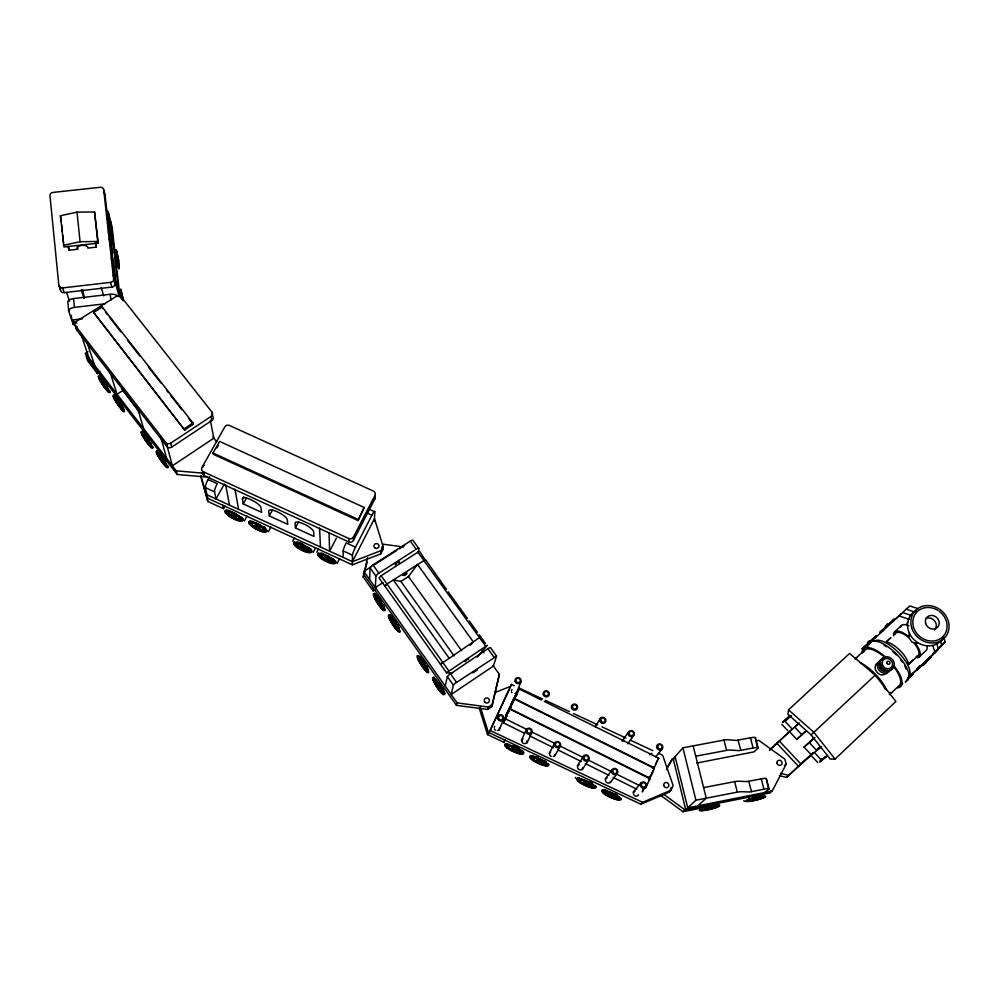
<?xml version="1.0" encoding="UTF-8"?>
<svg xmlns="http://www.w3.org/2000/svg" width="999" height="999" viewBox="0 0 999 999"><rect width="100%" height="100%" fill="white"/><g stroke="black" fill="none" stroke-linecap="round" stroke-linejoin="round"><path stroke-width="1.5" d="M348.751 541.92L348.751 538.473L203.446 471.815A3.546 3.247 -9 0 1 201.96 467.457L224.787 426.923A3.509 3.197 -6.3 0 1 229.495 425.474L373.339 491.033A3.496 3.272 2.4 0 1 374.962 495.404L374.8 499.05L353.446 540.384A3.521 3.309 -0.5 0 1 348.751 541.92L204.283 475.624A3.521 3.234 -9.1 0 1 202.485 472.077M207.005 494.817L352.385 561.663L374.488 518.668L383.092 546.378L382.892 549.637L380.719 553.921L352.347 564.835L352.435 555.194A6.856 0.937 -65.1 0 1 355.482 547.152L371.94 515.209A6.793 0.924 -65.3 0 1 374.8 511.788L369.555 509.39M353.446 540.384L353.484 536.938L374.962 495.404M358.042 520.554L364.21 507.48L219.555 441.408L213.024 453.009L213.287 454.308L358.042 520.554L364.21 507.48M375.724 589.26L373.127 590.933L363.236 576.985L367.595 557.692M575.474 778.196L575.499 777.409M363.798 574.55L363.886 571.416L371.765 566.383M369.593 579.47L370.067 567.844A3.484 0.874 -35.4 0 1 373.002 564.922L410.264 541.108A3.447 0.862 -35.8 0 1 412.987 540.422L418.856 548.551L418.294 553.021M374.388 520.916L374.8 511.788M373.127 590.933L373.264 587.912M370.067 567.844L375.924 576.086L375.324 587.549L382.967 582.629M380.719 553.921L380.906 550.686L383.092 546.378M496.54 656.168L454.707 683.666L453.409 685.127L451.161 694.492L493.406 666.071L496.54 656.168L490.422 647.539L488.598 648.226L448.626 675.099L447.377 676.435L445.204 686.101M788.523 709.864L787.936 714.31L811.088 734.877L830.256 759.128L835.052 759.09L895.903 701.46L875.199 675.162L849.575 653.433L788.523 709.864L813.985 732.429L835.052 759.09M363.324 573.888L456.493 705.356L487.574 709.452L491.77 706.593L499.388 674.375L493.031 665.559M491.77 706.593L499.388 674.375M456.493 705.356L457.13 702.909L363.886 571.416M363.236 576.985L364.011 574.05M364.785 571.116L367.095 562.325M524.288 733.179L503.459 722.801L506.805 715.734M527.285 729.707L505.069 718.643L509.74 709.09L649.962 778.783L645.342 788.461L645.504 787.674M509.79 708.541L514.448 699.013L654.37 768.456L651.773 774.725L649.762 778.096L509.79 708.541L513.036 702.172M654.32 767.045L654.17 767.781L514.485 698.476L519.13 688.973L541.47 700.049M517.332 693.581L515.571 696.865M822.776 758.89L823.426 758.641M487.574 709.452L488.386 707.042L492.607 704.17M505.194 739.56L503.921 742.332L487.512 734.59L488.324 732.317L480.444 707.23M511.476 684.452L489.098 732.692L511.476 684.452L514.298 685.776M909.515 632.916L908.678 637.512A15.822 6.319 45 0 0 894.967 634.615M447.327 676.573L453.409 685.127M499.313 730.044L503.459 719.218M516.745 692.519L520.866 681.98M503.921 742.332L504.82 740.097M645.804 786.862L646.241 785.826M649.525 776.36L648.576 778.583M488.324 732.317L640.871 804.245L669.255 792.145L671.228 787.449M669.255 792.145L671.128 790.184L673.114 785.476L662.674 755.294L658.428 753.308M643.693 788.136L642.27 791.932L644.855 787.399M652.984 768.281L653.496 767.107M651.173 774.312L649.762 778.096M521.416 740.459L526.173 729.907M509.14 710.489L509.74 709.09M517.132 694.055L516.333 695.791M509.178 710.439L505.069 718.643M513.386 701.41L514.448 699.013M655.556 764.048L656.143 762.799M646.765 784.64L647.352 783.378M526.948 743.069L531.868 732.579M506.505 716.82L507.042 715.684M514.385 699.3L514.972 698.089M510.564 708.066L511.163 706.842M653.021 768.106L653.621 766.882M648.651 778.346L649.25 777.11M651.76 773.064L652.359 771.827M510.314 708.079L510.914 706.855M514.61 699.35L515.197 698.139M505.307 719.268L505.906 718.044M504.745 720.404L503.459 722.801M656.743 761.563L657.33 760.426M337.15 563.498L339.598 558.753M336.351 538.249L329.608 551.186L329.033 532.554M660.851 795.491L682.991 811.712L684.939 809.877L769.73 792.981L771.116 790.309M769.73 792.981L772.19 791.046L786.188 764.16L784.827 759.103L758.79 740.359L755.744 740.946M316.758 552.235L318.619 548.676M508.516 712.15L508.903 711.388M313.149 552.447L315.622 547.727M295.442 527.909L295.042 523.314A10.402 2.985 27.6 0 1 304.108 524.125A10.402 2.985 27.6 0 1 313.674 531.88L313.936 536.413L295.442 527.909L298.738 521.703M292.719 541.171L294.605 537.637M268.294 531.805L270.829 527.122M269.305 515.909L268.706 511.226A10.402 2.972 27.9 0 1 277.597 511.95A10.402 2.972 27.9 0 1 287.287 519.755L287.737 524.375L269.305 515.909L272.64 509.727M549.125 753.508L554.645 743.293M244.468 520.841L247.015 516.171M652.946 770.691L653.471 769.73M666.533 769.605L672.389 758.915L675.287 758.353M242.432 499.163A10.415 2.96 28.1 0 1 251.149 499.812A10.415 2.96 28.1 0 1 260.964 507.667L261.626 512.375L243.232 503.933L242.432 499.163L243.793 496.678M243.232 503.933L246.603 497.777M666.882 767.669L672.389 758.915M200.774 476.123L207.817 501.486L223.464 508.691L224.95 505.993M224.325 484.04L216.034 498.976L214.548 491.845A6.806 1.536 -64.8 0 1 217.233 483.691L208.067 479.495L209.59 476.773M554.67 756.118L560.352 745.978M216.908 447.877L218.356 445.304M657.854 759.465L658.766 758.179L544.268 701.423M649.063 780.044L649.962 778.783M595.117 726.847L600.387 718.343M446.416 589.31L425.524 559.602L386.975 584.003L384.927 586.226L386.975 584.003M577.31 765.933L583.616 756.043M582.055 769.879L588.498 760.102M425.437 560.227L423.738 560.327M755.182 738.186L755.556 737.786A6.831 1.111 -13.5 0 0 750.449 737.799L736.3 740.446L728.396 739.772A28.609 4.67 -13.3 0 0 725.249 739.809L682.904 747.839L673.214 758.765L685.764 809.714L695.928 800.199L738.661 791.87A28.909 3.859 -13.2 0 1 741.82 791.72L749.7 791.97L763.96 789.222A6.906 0.912 -13.3 0 1 769.08 789.01L766.345 778.683A6.893 0.949 -13.4 0 0 761.238 778.858L746.99 781.58L739.11 781.243A28.846 4.033 -13.2 0 0 735.951 781.368L703.621 787.599M696.69 763.061L754.033 751.86L758.241 747.951A6.856 1.074 -13.5 0 0 753.121 748.001L738.96 750.661L731.068 750.074A28.671 4.508 -13.3 0 0 727.909 750.137L695.741 756.218M514.485 698.476L519.13 688.973M622.077 741.058L628.796 731.643M627.684 743.805L633.666 735.639M605.169 779.058L612.25 769.517M479.258 634.815L481.081 637.35L479.483 637.624L440.447 664.31L442.607 662.175M609.939 783.016L617.157 773.576M481.081 637.35L479.483 637.624M655.594 756.892L662.187 748.988M470.304 645.242L473.214 641.795L417.482 564.348L408.479 576.535L461.675 650.786M922.889 665.396L925.923 662.612L922.914 665.409M928.433 659.24L931.18 656.668L927.522 659.815M920.653 666.096L919.018 667.856M633.104 792.219L640.971 783.016M477.247 657.23L487.4 645.242L446.466 672.764L452.659 673.026M821.353 759.964L820.179 761.475L827.11 755.544M823.401 758.316L824.225 757.392M640.871 804.245L642.594 802.347L671.128 790.184M907.542 678.708L935.052 652.734L945.116 641.895L943.381 636.226M911.525 675.349L913.348 673.501L912.112 674.45M919.292 667.382L918.331 668.406L919.405 667.557M912.936 673.988L910.339 676.523M929.32 657.404L930.194 656.518M927.859 659.839L929.02 658.716M911.438 674.288L912.337 673.376M910.002 676.698L911.488 675.212L909.739 676.61M911.175 675.574L909.127 677.547M918.268 668.281L917.182 669.555M468.119 659.64C470.804 656.218 461.463 663.249 465.996 661.201M920.241 666.445L916.483 670.104L918.68 668.356M929.919 658.016L925.062 662.612M919.205 666.321L920.054 665.496M875.836 636.176L876.485 635.576L862.474 648.551L866.22 645.079M919.043 667.469L920.916 665.721M908.041 678.583L910.738 676.186M924.749 662.649L925.973 661.425L925.449 661.813M925.936 661.688L927.422 660.327M926.747 661.038L928.645 659.278M939.485 647.215L945.116 641.895M889.497 694.705L899.2 685.551A24.75 9.428 45.4 0 0 893.481 666.345M933.078 653.708L941.82 645.454L940.496 641.171M908.965 676.91L938.461 649.075L936.7 643.319M779.32 775.661L786.55 777.434L799.987 764.797M802.222 762.699L810.464 755.319M786.55 777.434L813.348 752.609M801.223 764.385L779.382 741.108L776.91 743.318L798.613 766.458L813.611 752.734M816.895 749.637L819.23 747.439M816.545 750.386L819.879 747.24M820.129 747.352L816.77 750.511L809.377 742.682L804.058 747.102L811.35 754.857L821.528 746.703M908.953 663.86L912.886 660.164L908.291 663.948M909.252 663.898L917.894 655.769M919.117 657.03L926.011 650.549A17.545 7.093 44.9 0 0 927.122 646.578M804.058 747.102L814.035 737.749M917.294 657.754A17.57 7.018 45 0 0 915.234 643.244L917.569 643.156M809.377 742.682L814.984 737.437M893.63 635.888A17.57 7.018 45 0 1 908.815 636.675L909.09 636.413M875.199 675.162L811.088 734.877M924.212 663.149L926.21 661.475M907.242 679.482L909.102 677.747M799.175 723.051L789.522 731.68L796.777 739.385L805.656 731.093M796.777 739.385L806.493 730.694M885.289 626.286L888.011 623.763L886.75 624.924M783.828 721.378L782.504 722.602L788.848 716.733M788.136 717.382L783.066 722.09M880.981 631.405L879.894 632.429L884.065 628.558M885.151 627.559L885.763 626.997M893.193 620.104L894.367 619.018L888.448 624.5M894.58 631.88L901.485 625.474M769.442 750.162L788.773 732.279M769.617 750.099L793.069 728.383M798.026 723.963L794.667 727.085L802.01 734.877M885.988 642.182L890.921 637.599L886.513 641.57M868.406 641.907C864.36 645.641 872.839 637.799 868.843 641.508M885.564 626.036L886.275 625.362M870.529 641.083L876.023 636.001M785.064 720.217L790.172 715.484M880.419 631.93L893.755 619.592M870.291 642.482L867.369 645.179L909.764 605.906L918.318 608.778M875.049 638.061L875.948 637.225M882.704 630.968L883.915 629.845M896.078 618.581L901.135 613.91M791.408 715.546L785.039 721.44L792.332 729.17M855.057 658.99L864.784 649.974M924.837 662.762L921.365 666.033M923.251 664.323L925.186 662.537M697.851 805.843L706.268 798.151L693.131 745.853M923.65 663.661L922.601 664.61M906.443 681.068C902.284 684.652 910.888 677.047 906.717 680.631M702.497 806.38L700.436 808.228L682.991 811.712M925.436 661.663L926.922 660.302M908.516 677.522L910.226 676.011M919.642 667.569L922.189 665.147M907.666 678.433L909.152 677.072M919.505 666.37L920.454 665.546M917.606 668.194L919.043 666.957M926.572 660.651L930.456 657.13M921.053 666.158L917.157 669.68M909.864 676.36L912.674 673.913M908.79 677.422L910.214 676.148M901.735 684.34L902.784 683.416M900.773 685.264L902.072 684.14M908.678 637.512L912.162 642.307L915.509 642.981M917.132 668.531L918.081 667.744M918.243 667.482L919.03 666.82M918.843 668.094L920.104 666.982M901.535 684.44L902.209 683.878M766.27 778.783L768.293 787.886M899.262 686.575L900.286 685.726M784.502 765.546L786.188 764.16M820.454 760.227L822.277 758.753M824.025 758.079L825.449 756.917M764.722 792.532L768.993 789.11M827.459 755.831L821.678 760.301L814.31 752.484M654.17 767.781L658.766 758.179M878.233 662.237L875.786 664.522L875.049 667.744A7.305 6.494 27.8 0 0 877.384 672.527A7.218 6.543 57.8 0 0 882.117 675.049L886.787 673.538M424.587 559.065L419.717 551.485L418.793 551.623L381.094 575.736L379.008 577.872L446.59 672.864M184.615 430.032L193.257 424.313L192.957 422.964L102.21 307.005L93.594 312.412L184.615 430.032L93.594 312.412M75.325 325.736L165.797 442.482A3.534 3.209 -9.9 0 0 170.704 443.156L211.039 416.446A3.496 3.172 -6.8 0 0 211.875 412L121.229 296.903A3.447 3.022 -7.7 0 0 116.458 296.241L76.286 321.428A3.484 3.059 -9.9 0 0 75.325 325.736L76.861 330.269L166.845 446.441A3.521 3.197 -10 0 0 171.728 447.115L211.813 420.529A3.484 3.159 -6.9 0 0 212.65 416.096L211.875 412M184.303 428.683L192.957 422.964M123.002 390.422L117.045 394.268L110.09 372.152M400.749 581.53L408.603 576.46M375.924 576.086A3.484 0.849 -35.4 0 1 378.858 573.164L416.146 549.263A3.459 0.837 -35.8 0 1 418.856 548.551M207.567 477.11L177.173 474.488L86.401 356.968L87.812 361.139L97.465 373.638L100.025 372.003M374.388 564.71L396.715 550.437M399.338 548.763L404.595 545.404M86.863 357.567L85.427 353.359L88.012 351.71M495.516 692.369L509.765 686.625M352.385 561.663L380.906 550.686M879.27 661.862L879.932 661.638M710.476 808.191C716.982 805.519 700.661 809.889 709.727 808.391M756.518 799.013C763.348 796.49 747.789 800.149 754.994 799.362M60.415 215.734L76.998 212.138L94.543 211.975L98.214 243.119L63.936 246.978L60.415 215.734L61.401 221.878M63.399 245.317L80.095 241.721L97.752 241.458L98.214 243.119M772.19 791.046L687.749 807.854L675.099 756.63M71.304 315.409L71.766 320.042L82.58 318.768M77.048 326.773L73.264 324.413L68.731 311.176L67.857 302.385A6.756 3.097 -3.5 0 1 73.526 298.576L110.227 294.293A6.706 3.097 -4.1 0 1 117.557 296.166M68.731 311.176A6.768 3.072 -3.6 0 1 74.425 307.392L105.07 303.783M58.841 285.327A3.459 3.009 -9.4 0 0 62.575 287.924L110.552 282.367A3.434 2.997 -7.5 0 0 113.636 278.983L103.709 189.81A3.372 2.885 -5.9 0 0 100.037 187.312L53.047 192.407A3.397 2.897 -7.6 0 0 49.962 195.654L58.841 285.327L60.464 290.047A3.447 2.997 -9.5 0 0 64.186 292.645L111.876 287.088A3.409 2.985 -7.6 0 0 114.935 283.728L105.045 194.955L103.709 189.81M67.907 246.266L69.156 250.225L77.672 249.263A5.382 2.622 -3.2 0 1 81.781 245.392A5.382 2.622 -3.2 0 1 87.875 248.102L96.366 247.14L95.879 242.745M85.427 353.359L176.224 470.841L203.721 473.214M457.13 702.909L488.386 707.042M382.53 544.118L403.608 546.965M780.356 773.288L789.085 775.424M906.218 609.19L914.834 612.087M902.621 612.524L911.3 615.434M898.988 615.896L909.177 619.318M366.67 512.799L371.94 515.209M213.024 453.009L358.054 519.368M355.482 547.152L346.178 542.882A6.856 0.974 -65.1 0 0 343.169 550.936L343.219 557.442M208.067 479.495A6.806 1.586 -64.8 0 0 205.407 487.637L214.548 491.845M343.169 550.936L352.435 555.194M200.799 475.512L207.043 498.002L352.347 564.835M518.531 687.762L542.557 699.025M545.379 700.349L569.405 711.6M573.651 713.586L597.664 724.837M601.91 726.822L625.936 738.074M630.169 740.059L652.784 750.661M489.922 730.394L642.594 802.347M531.456 731.78L555.069 743.531M559.228 745.604L582.842 757.354M588.399 760.114L610.614 771.178M616.171 773.938L638.398 785.002M529.832 735.938L553.434 747.689M557.604 749.762L581.193 761.513M585.364 763.586L608.965 775.336M613.124 777.409L636.725 789.16M163.262 461.85L160.202 457.23L163.262 461.85A7.43 0.999 55.3 0 0 164.385 463.174M743.668 800.761L744.73 801.398M71.766 320.042L76.861 323.214M662.674 793.556L684.939 809.877M781.842 724.387L787.799 730.719M811.737 756.131L817.756 762.524M914.322 643.294L914.385 643.356A15.822 6.319 45 0 1 916.245 656.43M120.417 292.545L120.23 293.381M120.317 291.77L120.442 295.804M393.169 623.089L392.295 622.327L394.555 625.861L392.532 621.153L395.716 626.123L393.618 623.826M422.277 664.185C418.431 660.364 425.836 670.441 422.277 664.185A7.617 1.374 56.7 0 1 421.153 662.462M212.912 437.013L216.746 441.895M105.544 312.212L107.442 314.648M109.353 317.083L120.792 331.705M127.472 340.234L139.86 356.081M148.439 367.045L160.839 382.892M166.558 390.197L168.469 392.632M170.367 395.067L181.818 409.69M188.486 418.231L193.257 424.313M139.273 411.388L122.19 389.323L139.66 412.699M118.731 267.819L118.906 265.347M378.871 602.959L379.383 604.42L377.085 600.998L380.532 604.682L377.372 599.725L378.084 601.785M422.764 665.034C427.809 670.816 419.455 657.454 421.928 663.736M146.166 440.097C142.52 435.901 149.088 445.404 146.466 440.534M118.644 404.22C123.701 410.102 114.435 396.591 118.219 403.596M448.239 591.833L467.395 618.381M469.218 620.916L477.435 632.292M481.943 638.548L485.414 643.356M410.264 541.108L416.146 549.263M487.874 648.688L493.981 657.155M417.832 552.147L485.564 646.053M482.142 650.424L483.953 652.946M454.083 655.844L400.911 581.418L393.294 579.932L448.951 657.954M381.094 575.736L448.676 670.704M373.002 564.922L378.858 573.164M450.424 673.738L456.518 682.305M116.496 250.924L116.808 256.331M438.111 686.6L438.836 688.448L436.551 684.864L439.997 688.698L436.788 683.666L437.087 685.002M437.412 685.614L437.812 686.263M62.575 287.924L64.186 292.645M81.194 334.74L88.998 357.967M66.571 292.457L69.518 301.198M86.925 342.145L94.58 365.184M96.104 369.53L97.465 373.638M121.403 293.019L121.091 292.307L121.104 294.355M121.166 290.884L120.617 289.098L120.654 291.246M81.269 289.785L83.928 298.139M118.481 267.008L119.031 268.856L118.232 260.851M82.442 289.56L84.515 298.052M479.22 708.166L487.512 734.59M118.244 264.897L118.556 265.659L118.619 264.735M115.884 251.149L115.397 249.962L115.522 253.434M381.993 546.728L382.892 549.637M932.841 645.491L935.052 652.734M102.21 307.005L102.672 308.554M101.236 287.462L103.684 295.829M137.787 408.778L143.569 428.583M95.23 243.182L96.366 247.14M110.552 282.367L111.876 287.088M113.636 278.983L114.935 283.728M112.55 269.106L118.594 291.159M113.212 274.975L119.231 296.89L110.839 222.04M121.229 296.903L121.866 299.225M160.702 436.638L166.571 458.341M166.671 444.343L172.365 465.834L213.823 438.174L210.377 420.417M107.542 222.49L113.349 244.38M165.797 442.482L166.845 446.441M755.481 737.899L758.166 748.051M755.569 739.635L757.479 746.89M750.449 737.799L753.121 748.001M761.238 778.858L763.96 789.222M106.431 210.489A6.581 3.334 -3.2 0 1 108.304 212.337L109.253 220.754L111.776 230.394M106.518 215.309L112.725 238.773M176.224 470.841L177.173 474.488M108.304 212.337L112.088 226.823L119.818 295.629M738.099 740.197L740.759 750.411M748.8 781.318L751.498 791.695M723.888 739.897L726.548 750.224M734.602 781.48L737.299 791.982M170.704 443.156L171.728 447.115M682.904 747.839L695.928 800.199M121.091 290.185L121.89 295.229M121.641 293.968L120.979 291.508L121.241 295.716M123.039 300.299L122.727 298.626M120.28 290.272L120.629 291.708M118.157 265.672L118.556 267.707M117.208 264.023L117.445 264.985M116.683 251.061L117.745 257.617M117.22 254.832L116.558 252.272L116.683 255.007M118.007 263.936L118.669 266.458L118.544 263.711M205.407 487.637L207.78 498.339M207.043 498.002L207.817 501.486M203.446 471.815L204.283 475.624M121.978 297.128L121.628 295.841L121.99 299.475M222.765 505.232L223.464 508.691M117.757 262.65L118.057 264.51M117.807 263.898L118.207 266.258M117.008 263.998L117.407 266.346M121.428 291.608L122.19 296.004M117.482 256.106L116.196 249.875L116.995 257.867M211.039 416.446L211.813 420.529M225.649 484.915L229.495 505.157M235.002 489.21L238.549 509.328M117.407 254.458L118.706 261.251L118.119 257.305L118.294 259.328M117.495 261.139L117.77 263.062M117.82 264.323L116.92 257.68M121.866 294.805L122.153 296.728M117.757 257.392L117.994 259.228M117.42 262.05L116.396 254.782M116.121 257.779L116.683 261.238M122.215 295.766L122.865 300.499M116.384 259.628L116.621 262.138M122.165 296.491L122.452 298.314M118.144 259.178L118.456 261.426M122.939 300.674L122.552 296.553L123.164 300.212M115.884 257.205L116.234 259.678M121.666 298.926L120.629 292.17M121.478 299.063L120.842 294.218M118.531 261.613L118.819 263.911M115.909 256.044L116.196 257.967M115.597 254.882L115.959 257.392M120.629 297.365L120.18 293.906M120.317 296.666L119.83 292.257M110.227 294.293L110.877 300.137M94.543 211.975L97.752 241.458M76.998 212.138L80.095 241.721M77.373 246.316L77.685 249.325M118.419 262.387L118.669 264.26M68.856 247.277L69.156 250.225M73.526 298.576L74.425 307.392M72.952 321.328L73.264 324.413M61.688 224.825L62.438 232.218M62.737 235.165L63.486 242.557M120.13 294.68L119.843 291.346M115.759 254.545L116.009 256.431M115.397 252.872L115.709 255.269M60.152 286.975L60.464 290.047M120.517 290.559L120.754 292.719M319.58 528.109L320.467 546.99M585.764 783.953A3.047 0.699 24.7 0 1 583.603 781.967A3.047 0.699 24.7 0 1 587.887 783.528A3.047 0.699 24.7 0 1 587.824 784.702M618.418 796.665A7.817 1.773 24.5 0 1 615.884 797.851M614.248 797.389A7.817 1.773 24.5 0 1 612.437 796.727M605.931 793.156A7.817 1.773 24.5 0 1 607.517 791.108M609.615 795.104A3.059 0.699 24.5 0 1 609.365 793.88A3.059 0.699 24.5 0 1 613.498 795.679A3.059 0.699 24.5 0 1 613.011 796.578M611.663 796.141A3.059 0.699 24.5 0 1 610.926 795.828M620.367 798.576A9.578 2.173 24.5 0 1 616.833 798.601M604.632 792.856A9.578 2.173 24.5 0 1 604.907 790.072M615.322 793.855A9.578 2.173 24.5 0 1 617.27 795.017M621.166 798.95A10.465 2.373 24.5 0 1 617.295 798.975M603.995 792.707A10.465 2.373 24.5 0 1 602.971 789.685M604.283 789.66A10.465 2.373 24.5 0 1 606.093 789.972M615.734 794.867A6.943 1.573 24.5 0 1 616.62 797.677M607.717 794.118A6.943 1.573 24.5 0 1 606.58 793.306M605.794 792.569A6.943 1.573 24.5 0 1 606.793 791.295M592.232 783.903A7.792 1.773 24.7 0 1 590.746 785.988M595.928 787.05A10.427 2.373 24.7 0 1 593.955 787.424M578.908 780.868A10.427 2.373 24.7 0 1 577.072 778.82M577.085 778.159A10.427 2.373 24.7 0 1 579.02 777.746M590.297 781.83A10.427 2.373 24.7 0 1 592.444 783.104M595.379 785.464A10.427 2.373 24.7 0 1 595.978 786.388M595.179 786.063A9.553 2.173 24.7 0 1 593.331 787.025M577.859 779.145A9.553 2.173 24.7 0 1 579.645 778.159M591.583 783.753A6.918 1.573 24.7 0 1 591.458 785.801M582.729 779.582A6.918 1.573 24.7 0 1 584.165 779.982M516.583 691.683A2.597 2.51 25.9 0 1 514.947 693.606M511.938 692.632A2.597 2.51 25.9 0 1 511.625 692.045M511.488 690.734A2.597 2.51 25.9 0 1 512.037 689.56M622.852 740.821A2.635 2.522 42.2 0 1 624.088 740.371M649.8 754.844A2.647 2.522 44.6 0 1 651.86 753.396M581.081 769.68A2.647 2.56 44.1 0 1 579.745 769.779M579.083 769.567A2.647 2.56 44.1 0 1 579.183 764.759M582.704 767.707A2.647 2.56 44.1 0 1 581.68 769.367M609.015 782.841A2.66 2.56 46.9 0 1 605.631 781.243A2.66 2.56 46.9 0 1 607.08 777.909M610.451 781.505A2.66 2.56 46.9 0 1 610.102 782.08M554.857 754.582A2.635 2.56 40.3 0 1 553.221 756.555M551.223 756.443A2.635 2.56 40.3 0 1 550.174 755.569M549.85 754.969A2.635 2.56 40.3 0 1 550.749 751.96M638.461 794.692A2.672 2.56 49 0 1 634.19 795.329A2.672 2.56 49 0 1 635.077 791.096M526.535 742.707A2.635 2.56 35.2 0 1 524.787 743.606M524.1 743.568A2.635 2.56 35.2 0 1 522.09 741.882M521.928 741.221A2.635 2.56 35.2 0 1 521.953 740.546M522.14 739.909A2.635 2.56 35.2 0 1 523.001 738.898M527.11 740.833A2.635 2.56 35.2 0 1 526.898 742.145M499.425 727.796A2.622 2.56 28.5 0 1 497.752 730.419M495.754 730.306A2.622 2.56 28.5 0 1 494.393 728.833M494.268 727.509A2.622 2.56 28.5 0 1 494.83 726.31M513.761 749.987A3.022 0.687 25.3 0 1 511.476 747.939A3.022 0.687 25.3 0 1 515.646 749.45A3.022 0.687 25.3 0 1 515.771 750.711M548.776 764.123A10.365 2.373 25.1 0 1 545.242 764.984M543.131 764.397A10.365 2.373 25.1 0 1 540.771 763.548M532.042 758.753A10.365 2.373 25.1 0 1 530.631 755.569M545.966 763.985A7.755 1.773 25.1 0 1 545.067 764.035M542.195 763.386A7.755 1.773 25.1 0 1 540.434 762.749M533.891 759.165A7.755 1.773 25.1 0 1 535.027 756.93M544.967 761.613A7.755 1.773 25.1 0 1 545.916 762.474M538.049 761.413A3.034 0.687 25.1 0 1 536.713 759.727A3.034 0.687 25.1 0 1 540.909 761.4A3.034 0.687 25.1 0 1 540.771 762.499M540.159 762.337A3.034 0.687 25.1 0 1 538.748 761.775M547.989 763.81A9.49 2.173 25.1 0 1 546.328 764.847M532.654 758.89A9.49 2.173 25.1 0 1 531.493 757.854M530.869 756.98A9.49 2.173 25.1 0 1 534.04 756.143M535.976 756.68A9.49 2.173 25.1 0 1 538.161 757.467M544.605 760.751A9.49 2.173 25.1 0 1 546.228 761.9M533.678 758.553A6.881 1.573 25.1 0 1 535.526 757.317M541.745 759.802A6.881 1.573 25.1 0 1 543.169 760.651M544.343 761.475A6.881 1.573 25.1 0 1 545.616 762.861M523.001 751.335A10.34 2.373 25.3 0 1 521.99 753.483M520.304 753.221A10.34 2.373 25.3 0 1 518.219 752.647M513.436 750.736A10.34 2.373 25.3 0 1 511.063 749.537M507.13 747.002A10.34 2.373 25.3 0 1 505.594 743.756M520.954 752.185A7.73 1.773 25.3 0 1 518.818 752.047M507.992 746.54A7.73 1.773 25.3 0 1 508.691 744.917M521.353 753.071A9.466 2.173 25.3 0 1 519.805 752.834M507.742 747.14A9.466 2.173 25.3 0 1 506.555 746.091M505.906 745.204A9.466 2.173 25.3 0 1 508.941 744.305M513.011 745.604A9.466 2.173 25.3 0 1 519.455 748.888M521.103 750.049A9.466 2.173 25.3 0 1 522.427 752.996M520.217 751.785A6.856 1.573 25.3 0 1 519.443 751.835M508.716 746.777A6.856 1.573 25.3 0 1 509.328 745.329M518.056 748.8A6.856 1.573 25.3 0 1 519.243 749.637M396.241 564.735A2.597 0.637 -35.6 0 1 395.654 563.998A2.597 0.637 -35.6 0 1 398.801 561.838A2.597 0.637 -35.6 0 1 398.838 562.949M398.626 627.347A7.555 1.349 57 0 1 397.689 628.92M390.659 617.931A7.555 1.349 57 0 1 390.759 616.82M391.221 616.907A7.555 1.349 57 0 1 391.945 617.419M399.8 630.981A9.253 1.661 57 0 1 399.213 630.856M390.197 618.119A9.253 1.661 57 0 1 389.835 615.396M390.409 615.496A9.253 1.661 57 0 1 392.407 617.232M395.067 620.579A9.253 1.661 57 0 1 396.416 622.589M397.652 624.637A9.253 1.661 57 0 1 398.701 626.585M400.262 631.693A10.102 1.811 57 0 1 398.651 630.856M391.758 621.615A10.102 1.811 57 0 1 390.621 619.505M389.772 617.644A10.102 1.811 57 0 1 389.385 614.672M390.01 614.785A10.102 1.811 57 0 1 390.971 615.471M396.553 627.472A6.706 1.199 57 0 1 395.629 626.373M392.033 620.741A6.706 1.199 57 0 1 391.471 619.505M391.133 618.518A6.706 1.199 57 0 1 391.046 617.857M391.221 617.544A6.706 1.199 57 0 1 393.082 618.881M398.526 627.859A6.706 1.199 57 0 1 398.426 628.821M385.065 610.239A10.065 1.798 57.2 0 1 378.022 602.522M374.15 594.817A10.065 1.798 57.2 0 1 374.837 593.356M379.832 598.801A10.065 1.798 57.2 0 1 381.293 600.986M383.778 606.967A7.517 1.336 57.2 0 1 381.643 606.63M375.936 597.702A7.517 1.336 57.2 0 1 376.049 595.479M382.742 604.432A7.517 1.336 57.2 0 1 383.391 605.844M384.702 608.141A9.216 1.648 57.2 0 1 382.08 607.717M375.1 596.79A9.216 1.648 57.2 0 1 374.613 595.404M374.475 594.455A9.216 1.648 57.2 0 1 376.099 594.667M377.197 595.741A9.216 1.648 57.2 0 1 378.459 597.24M379.82 599.05A9.216 1.648 57.2 0 1 381.156 601.048M383.441 605.044A9.216 1.648 57.2 0 1 384.24 606.768M383.404 607.055A6.668 1.186 57.2 0 1 382.217 606.868M381.418 606.081A6.668 1.186 57.2 0 1 380.507 604.994M375.999 597.152A6.668 1.186 57.2 0 1 376.061 596.141M377.872 597.414A6.668 1.186 57.2 0 1 378.796 598.488M444.393 692.419A9.378 1.686 56.5 0 1 443.469 693.381M434.253 680.356A9.378 1.686 56.5 0 1 434.066 677.846M439.572 683.416A9.378 1.686 56.5 0 1 440.946 685.451M442.195 687.512A9.378 1.686 56.5 0 1 443.968 691.121M444.88 693.044A10.24 1.848 56.5 0 1 442.832 693.281M433.803 679.869A10.24 1.848 56.5 0 1 434.303 677.322M436.588 684.265A7.655 1.374 56.5 0 1 435.139 681.343M436.126 683.041A6.793 1.224 56.5 0 1 435.589 681.83M428.371 672.177A10.19 1.836 56.7 0 1 426.086 670.129M421.054 657.429A10.19 1.836 56.7 0 1 422.502 659.14M424.013 661.176A10.19 1.836 56.7 0 1 425.512 663.386M427.847 669.205A7.617 1.374 56.7 0 1 426.411 669.492M420.317 660.888A7.617 1.374 56.7 0 1 419.33 658.428M421.69 659.04A7.617 1.374 56.7 0 1 422.777 660.327M427.972 671.478A9.328 1.673 56.7 0 1 425.874 669.605M419.193 656.118A9.328 1.673 56.7 0 1 421.266 657.966M422.589 659.54A9.328 1.673 56.7 0 1 425.349 663.423M426.585 665.484A9.328 1.673 56.7 0 1 427.622 667.419M427.372 668.606A6.756 1.211 56.7 0 1 426.086 668.855M424.3 666.882A6.756 1.211 56.7 0 1 423.301 665.534M420.129 660.002A6.756 1.211 56.7 0 1 419.817 659.04M420.404 658.241A6.756 1.211 56.7 0 1 422.864 660.714M827.359 755.531A20.492 0.637 -42.7 0 1 822.876 758.366M889.972 692.307A9.565 3.571 45.3 0 1 889.46 694.355M867.144 646.553A9.466 3.634 45.5 0 1 868.056 646.153M855.481 657.804A9.49 3.559 45.7 0 1 856.767 657.904M925.711 618.568A7.268 6.456 40.1 0 1 934.739 621.003A7.268 6.456 40.1 0 1 934.49 629.882M939.235 611.288A17.932 15.947 40.1 0 1 938.236 639.822A17.932 15.947 40.1 0 1 912.824 622.489A17.932 15.947 40.1 0 1 937.949 610.414M943.356 637.724A19.88 17.695 40.2 0 1 913.61 639.348A19.88 17.695 40.2 0 1 916.483 610.389M890.284 670.167A7.218 6.494 41.7 0 1 878.858 670.042A7.218 6.494 41.7 0 1 882.242 659.615M886.925 670.928A5.407 4.87 41.7 0 1 879.657 663.423M893.069 666.77A7.243 6.518 41.6 0 1 882.254 669.605A7.243 6.518 41.6 0 1 882.691 658.341M884.34 657.779A7.243 6.518 41.6 0 1 886.125 657.692M894.317 666.246A26.523 10.102 45.4 0 1 897.751 687.811M862.162 653.358A26.523 10.102 45.4 0 1 886.7 658.079M887.075 642.145A17.62 6.881 45.2 0 1 900.411 650.849A17.62 6.881 45.2 0 1 908.466 664.135M874.088 641.346A24.7 9.578 45.2 0 1 898.663 652.722A24.7 9.578 45.2 0 1 908.478 676.785M884.152 645.304A24.713 9.54 45.3 0 1 886.575 646.778M892.469 651.273A24.713 9.54 45.3 0 1 896.265 654.869M900.536 659.74A24.713 9.54 45.3 0 1 902.384 662.225M904.694 665.908A24.713 9.54 45.3 0 1 906.405 669.417M869.242 644.667A26.474 10.227 45.3 0 1 894.405 652.06A26.474 10.227 45.3 0 1 907.404 680.244M863.573 652.222A24.75 9.428 45.4 0 1 884.44 657.03M870.254 670.279A24.838 9.216 45.5 0 1 873.151 672.889M877.659 677.659A24.838 9.216 45.5 0 1 879.295 679.645M883.503 685.838A24.838 9.216 45.5 0 1 885.251 689.335M860.102 662.587A26.611 9.865 45.5 0 1 886.5 689.947M900.536 627.122A17.545 7.093 44.9 0 1 908.828 625.774M907.005 623.426A15.772 6.431 44.9 0 1 907.866 621.927M112.462 265.509A10.002 0.662 81.5 0 0 113.649 271.403L115.36 277.622L113.424 260.339L111.713 254.021A10.002 0.662 81.5 0 0 111.413 253.084M111.688 260.352A10.002 0.662 81.5 0 1 111.389 257.929M110.552 245.279A9.978 0.649 81.5 0 0 110.914 246.815L112.625 253.184L110.714 236.089L108.991 229.633A9.978 0.649 81.5 0 0 108.354 228.671M110.14 243.244A9.978 0.649 81.5 0 1 109.303 238.311M108.654 233.329A9.978 0.649 81.5 0 1 108.441 231.268M103.484 192.832A3.347 2.872 -6 0 1 104.158 193.294M104.433 193.569A3.347 2.872 -6 0 1 105.045 194.955M107.38 218.918A6.593 3.309 -3.3 0 1 109.253 220.754M76.861 330.269A3.472 3.047 -10 0 1 76.461 327.597M202.809 467.182A2.535 2.335 -8.9 0 1 204.433 465.359M168.244 466.483A9.94 1.336 55.3 0 1 166.259 465.946M162.075 460.751A9.94 1.336 55.3 0 1 159.278 456.531M156.893 451.785A9.94 1.336 55.3 0 1 156.818 451.073M157.13 450.911A9.94 1.336 55.3 0 1 160.102 453.658M161.538 455.444A9.94 1.336 55.3 0 1 164.535 459.64M166.096 464.935A7.43 0.999 55.3 0 1 165.335 464.223M158.666 454.533A7.43 0.999 55.3 0 1 159.016 453.296M159.778 453.996A7.43 0.999 55.3 0 1 160.727 455.044M162.924 457.904A7.43 0.999 55.3 0 1 164.036 459.503M167.77 465.871A9.103 1.224 55.3 0 1 166.883 466.233M162.113 460.614A9.103 1.224 55.3 0 1 160.777 458.666M157.367 452.397A9.103 1.224 55.3 0 1 157.305 451.748M157.592 451.61A9.103 1.224 55.3 0 1 160.315 454.12M161.626 455.756A9.103 1.224 55.3 0 1 163.012 457.617M164.373 459.59A9.103 1.224 55.3 0 1 165.597 461.526M166.371 464.46A6.593 0.887 55.3 0 1 165.697 464.285M164.186 462.724A6.593 0.887 55.3 0 1 163.237 461.55M159.103 455.057A6.593 0.887 55.3 0 1 159.415 453.946M162.887 458.042A6.593 0.887 55.3 0 1 163.873 459.465M153.097 446.865A9.928 1.324 55.4 0 1 152.198 447.34M151.199 446.428A9.928 1.324 55.4 0 1 149.95 445.042M142.308 433.491A9.928 1.324 55.4 0 1 142.682 431.705M144.93 434.003A9.928 1.324 55.4 0 1 149.338 439.947M151.798 446.69A9.091 1.211 55.4 0 1 150.886 445.854M143.494 435.489A9.091 1.211 55.4 0 1 142.732 433.991M142.295 432.867A9.091 1.211 55.4 0 1 142.47 432.03M145.142 434.478A9.091 1.211 55.4 0 1 146.441 436.088M147.827 437.949A9.091 1.211 55.4 0 1 149.176 439.922M144.218 436.238A7.418 0.987 55.4 0 1 143.606 435.015M146.628 436.738A7.418 0.987 55.4 0 1 147.752 438.249M150.699 442.882A7.418 0.987 55.4 0 1 151.311 444.105M145.33 437.899A6.581 0.887 55.4 0 1 143.719 434.715M145.779 435.876A6.581 0.887 55.4 0 1 147.715 438.399M150.874 443.593A6.581 0.887 55.4 0 1 151.186 444.393M124.201 411.064A9.903 1.311 55.6 0 1 123.239 410.189M113.849 396.016A9.903 1.311 55.6 0 1 114.573 395.317M118.157 399.263A9.903 1.311 55.6 0 1 119.643 401.273M123.464 409.34A7.405 0.974 55.6 0 1 122.278 408.429M115.147 397.252A7.405 0.974 55.6 0 1 117.42 398.976M119.58 401.773A7.405 0.974 55.6 0 1 120.679 403.371M121.691 404.957A7.405 0.974 55.6 0 1 122.552 406.418M123.189 407.667A7.405 0.974 55.6 0 1 123.564 408.603M124.376 410.714A9.066 1.199 55.6 0 1 123.789 410.402M115.572 399.313A9.066 1.199 55.6 0 1 114.785 397.789M114.311 396.628A9.066 1.199 55.6 0 1 114.41 395.691M116.983 398.014A9.066 1.199 55.6 0 1 119.63 401.436M122.752 407.167A6.568 0.862 55.6 0 1 121.953 407.842M115.797 397.764A6.568 0.862 55.6 0 1 117.645 399.45M119.568 401.935A6.568 0.862 55.6 0 1 120.542 403.346M121.441 404.757A6.568 0.862 55.6 0 1 122.19 406.056M108.192 389.922A7.393 0.962 55.7 0 1 106.606 388.299M102.373 382.38A7.393 0.962 55.7 0 1 100.462 378.683M101.673 378.746A7.393 0.962 55.7 0 1 102.572 379.732M109.79 391.308A9.066 1.186 55.7 0 1 109.003 391.246M99.6 376.511A9.066 1.186 55.7 0 1 100.15 376.773M103.384 380.332A9.066 1.186 55.7 0 1 104.745 382.167M106.081 384.116A9.066 1.186 55.7 0 1 107.33 386.076M110.127 391.196A9.89 1.299 55.7 0 1 109.415 391.908M101.623 381.818A9.89 1.299 55.7 0 1 100.474 379.857M99.613 378.171A9.89 1.299 55.7 0 1 98.913 376.074M99.738 376.111A9.89 1.299 55.7 0 1 100.674 376.948M103.272 379.995A9.89 1.299 55.7 0 1 104.758 381.993M106.219 384.128A9.89 1.299 55.7 0 1 107.58 386.263M108.354 389.298A6.556 0.862 55.7 0 1 107.792 389.26M107.168 388.698A6.556 0.862 55.7 0 1 106.381 387.824M102.622 382.567A6.556 0.862 55.7 0 1 101.861 381.256M101.286 380.144A6.556 0.862 55.7 0 1 100.936 379.295M102.797 380.219A6.556 0.862 55.7 0 1 103.721 381.356M105.669 384.091A6.556 0.862 55.7 0 1 106.568 385.502M353.484 536.938A3.534 3.334 -0.4 0 1 348.751 538.473M375.075 496.978A3.484 3.247 2.3 0 1 374.8 499.05M301.323 547.739A2.922 0.812 27.5 0 1 300.512 546.003A2.922 0.812 27.5 0 1 304.533 547.852A2.922 0.812 27.5 0 1 303.946 548.951M303.321 548.751A2.922 0.812 27.5 0 1 301.96 548.126M335.639 561.063A10.015 2.797 27.2 0 1 334.79 563.024M331.543 562.662A10.015 2.797 27.2 0 1 329.383 561.975M318.319 554.695A10.015 2.797 27.2 0 1 318.231 553.046M333.691 560.963A7.492 2.085 27.2 0 1 328.783 560.938M327.048 560.227A7.492 2.085 27.2 0 1 321.191 556.381M320.492 555.494A7.492 2.085 27.2 0 1 323.514 554.27M332.754 559.378A7.492 2.085 27.2 0 1 333.441 560.252M327.31 559.79A2.922 0.812 27.2 0 1 324.001 557.23A2.922 0.812 27.2 0 1 328.072 558.528A2.922 0.812 27.2 0 1 327.934 559.989M332.742 558.516A9.178 2.56 27.2 0 1 334.141 562.599M319.043 554.957A9.178 2.56 27.2 0 1 318.968 553.458M321.041 553.121A9.178 2.56 27.2 0 1 322.739 553.446M332.742 561.063A6.643 1.848 27.2 0 1 330.007 561.051M322.802 557.417A6.643 1.848 27.2 0 1 322.677 554.445M326.885 555.769A6.643 1.848 27.2 0 1 328.446 556.555M332.105 559.203A6.643 1.848 27.2 0 1 332.717 559.989M310.627 548.801A10.015 2.785 27.5 0 1 310.826 551.997M307.63 551.648A10.015 2.785 27.5 0 1 305.494 550.973M295.317 544.855A10.015 2.785 27.5 0 1 294.205 541.995M309.465 550.424A7.492 2.085 27.5 0 1 304.857 549.925M303.134 549.213A7.492 2.085 27.5 0 1 301.398 548.339M298.351 546.341A7.492 2.085 27.5 0 1 297.24 545.354M296.516 544.467A7.492 2.085 27.5 0 1 297.028 542.932M298.052 542.919A7.492 2.085 27.5 0 1 299.425 543.181M308.679 548.289A7.492 2.085 27.5 0 1 309.39 549.188M308.616 547.415A9.178 2.547 27.5 0 1 310.165 551.56M295.08 543.931A9.178 2.547 27.5 0 1 294.942 542.395M296.953 542.045A9.178 2.547 27.5 0 1 298.626 542.357M300.587 542.969A9.178 2.547 27.5 0 1 302.722 543.856M308.741 550.012A6.643 1.848 27.5 0 1 306.056 550.024M298.863 546.391A6.643 1.848 27.5 0 1 299.812 543.593M308.029 548.126A6.643 1.848 27.5 0 1 308.666 548.913M232.13 515.746A2.935 0.799 28.2 0 1 232.367 514.435A2.935 0.799 28.2 0 1 236.301 516.795A2.935 0.799 28.2 0 1 234.016 516.883M233.341 516.533A2.935 0.799 28.2 0 1 232.692 516.146M267.008 530.282A10.027 2.76 27.9 0 1 262.949 531.081M260.851 530.419A10.027 2.76 27.9 0 1 254.046 526.985M249.588 523.064A10.027 2.76 27.9 0 1 250.062 520.929M264.061 526.723A10.027 2.76 27.9 0 1 265.584 528.071M264.747 529.245A7.492 2.06 27.9 0 1 263.037 530.082M255.057 526.785A7.492 2.06 27.9 0 1 253.621 525.749M251.723 523.851A7.492 2.06 27.9 0 1 253.072 522.227M257.155 527.497A2.935 0.812 27.9 0 1 255.594 525.324A2.935 0.812 27.9 0 1 259.99 527.547A2.935 0.812 27.9 0 1 257.829 527.847M266.258 529.932A9.178 2.535 27.9 0 1 265.372 530.944M250.299 523.326A9.178 2.535 27.9 0 1 253.571 521.628M263.561 526.673A9.178 2.535 27.9 0 1 265.871 529.02M263.998 528.896A6.643 1.836 27.9 0 1 263.361 529.632M261.313 529.433A6.643 1.836 27.9 0 1 259.915 528.995M255.394 526.71A6.643 1.836 27.9 0 1 254.121 525.799M252.435 524.1A6.643 1.836 27.9 0 1 253.634 522.677M254.807 522.889A6.643 1.836 27.9 0 1 256.219 523.326M257.742 523.951A6.643 1.836 27.9 0 1 259.29 524.737M242.682 518.281A10.027 2.747 28.2 0 1 239.198 520.154M234.84 518.556A10.027 2.747 28.2 0 1 232.53 517.382M230.319 516.058A10.027 2.747 28.2 0 1 228.384 514.685M225.786 512.112A10.027 2.747 28.2 0 1 226.161 509.94M240.884 518.256A7.492 2.06 28.2 0 1 239.248 519.13M231.306 515.846A7.492 2.06 28.2 0 1 229.171 511.226M241.021 516.895A9.191 2.522 28.2 0 1 240.384 520.017M234.79 518.269A9.191 2.522 28.2 0 1 232.667 517.195M230.657 515.996A9.191 2.522 28.2 0 1 228.871 514.722M226.061 511.438A9.191 2.522 28.2 0 1 229.62 510.614M240.135 517.907A6.656 1.823 28.2 0 1 239.535 518.668M237.525 518.481A6.656 1.823 28.2 0 1 236.139 518.056M230.344 514.86A6.656 1.823 28.2 0 1 228.883 511.713M230.894 511.875A6.656 1.823 28.2 0 1 232.28 512.312M233.803 512.937A6.656 1.823 28.2 0 1 235.352 513.723M704.27 807.254A9.503 1.236 -13.1 0 1 706.455 806.618M708.84 806.006A9.503 1.236 -13.1 0 1 711.263 805.481M713.561 805.069A9.503 1.236 -13.1 0 1 715.559 804.794M718.169 804.757A9.503 1.236 -13.1 0 1 718.606 804.982M708.791 805.906A10.377 1.361 -13.1 0 1 711.45 805.319M713.948 804.869A10.377 1.361 -13.1 0 1 716.133 804.582M719.455 804.782A10.377 1.361 -13.1 0 1 719.243 805.194M703.034 809.178A7.755 1.011 -13.1 0 1 701.947 808.653M702.597 808.241A7.755 1.011 -13.1 0 1 703.708 807.766M706.33 808.678A6.881 0.899 -13.1 0 1 704.882 808.878M703.746 808.953A6.881 0.899 -13.1 0 1 702.659 808.753M703.358 808.116A6.881 0.899 -13.1 0 1 704.345 807.691M705.669 807.229A6.881 0.899 -13.1 0 1 707.255 806.767M710.739 805.943A6.881 0.899 -13.1 0 1 712.399 805.644M755.881 799.787A7.755 0.999 -13.3 0 1 748.75 800.012A7.755 0.999 -13.3 0 1 761.325 796.827A7.755 0.999 -13.3 0 1 757.816 799.3M764.31 796.578A10.365 1.336 -13.3 0 1 762.761 797.227M757.804 796.078A10.365 1.336 -13.3 0 1 760.276 795.641M755.856 799.687A6.881 0.887 -13.3 0 1 749.537 799.874A6.881 0.887 -13.3 0 1 760.689 797.052A6.881 0.887 -13.3 0 1 757.579 799.25M751.872 799.712A7.742 0.999 -13.3 0 1 747.914 799.749M748.8 799.025A7.742 0.999 -13.3 0 1 749.949 798.538M760.301 797.477A6.881 0.887 -13.3 0 1 758.953 797.939M750.861 799.699A6.881 0.887 -13.3 0 1 749.05 799.724M748.938 799.275A6.881 0.887 -13.3 0 1 749.55 798.913M763.561 796.69A9.49 1.224 -13.3 0 1 762.15 797.289M583.866 783.228L587.787 785.077L583.866 783.228M609.078 795.117L612.999 796.977L609.078 795.117M231.618 515.584L235.277 517.607L231.618 515.584M255.482 526.573L259.128 528.583L255.482 526.573M118.057 262.025L117.258 256.681L117.969 262.063M506.081 714.934L510.676 705.594L506.081 714.934M510.776 704.882L515.347 695.591L510.776 704.882M300.374 547.24L304.008 549.238L300.374 547.24M403.146 575.399C407.13 576.261 409.34 569.193 403.146 575.399M324.4 558.291L328.034 560.302L324.4 558.291M707.717 809.277L711.875 808.366L707.717 809.277M472.789 672.702L476.948 669.904L472.789 672.702M753.845 800.074L757.991 799.163L753.845 800.074M102.31 382.068L105.494 386.863L102.31 382.068M102.085 383.204L104.358 386.613L102.085 383.204M863.049 648.026L861.975 649.025L863.011 648.064M864.035 648.264L863.061 649.163L863.96 648.326M116.895 402.397L119.156 405.806L116.895 402.397M511.85 749.113L515.634 751.036L511.85 749.113M536.888 760.926L540.671 762.849L536.888 760.926M145.18 437.599L148.439 442.345L145.18 437.599M160.065 458.329L162.387 461.713L160.065 458.329M605.307 794.655A10.465 2.373 24.5 0 0 620.829 799.724A10.465 2.373 24.5 0 0 608.041 791.395A10.465 2.373 24.5 0 0 605.307 794.655M606.843 794.817A7.817 1.773 24.5 0 0 618.443 798.601A7.817 1.773 24.5 0 0 608.866 792.369A7.817 1.773 24.5 0 0 606.843 794.817M605.819 794.717A9.578 2.173 24.5 0 0 620.029 799.35A9.578 2.173 24.5 0 0 608.316 791.72A9.578 2.173 24.5 0 0 605.819 794.717M607.355 794.867A6.943 1.573 24.5 0 0 617.644 798.226A6.943 1.573 24.5 0 0 609.14 792.694A6.943 1.573 24.5 0 0 607.355 794.867M580.232 782.829A10.427 2.373 24.7 0 0 595.591 787.824A10.427 2.373 24.7 0 0 582.704 779.445A10.427 2.373 24.7 0 0 580.232 782.829M581.73 782.966A7.792 1.773 24.7 0 0 593.206 786.7A7.792 1.773 24.7 0 0 583.566 780.444A7.792 1.773 24.7 0 0 581.73 782.966M580.731 782.879A9.553 2.173 24.7 0 0 594.792 787.449A9.553 2.173 24.7 0 0 582.991 779.782A9.553 2.173 24.7 0 0 580.731 782.879M582.23 783.016A6.918 1.573 24.7 0 0 592.419 786.325A6.918 1.573 24.7 0 0 583.853 780.768A6.918 1.573 24.7 0 0 582.23 783.016M599.937 721.353A3.147 3.009 38.3 0 0 605.244 722.339A3.147 3.009 38.3 0 0 603.259 717.332A3.147 3.009 38.3 0 0 599.937 721.353M600.899 720.853A2.235 2.148 38.3 0 0 604.67 721.553A2.235 2.148 38.3 0 0 603.259 717.994A2.235 2.148 38.3 0 0 600.899 720.853M543.344 694.842A3.122 3.009 30.3 0 0 548.626 695.828A3.122 3.009 30.3 0 0 546.703 690.871A3.122 3.009 30.3 0 0 543.344 694.842M544.268 694.342A2.223 2.135 30.2 0 0 548.026 695.042A2.223 2.135 30.2 0 0 546.665 691.508A2.223 2.135 30.2 0 0 544.268 694.342M582.954 758.316A3.172 3.059 42.8 0 0 587.912 760.639A3.172 3.059 42.8 0 0 587.3 755.269A3.172 3.059 42.8 0 0 582.954 758.316M583.965 758.054A2.26 2.173 42.8 0 0 587.499 759.715A2.26 2.173 42.8 0 0 587.062 755.893A2.26 2.173 42.8 0 0 583.965 758.054M497.714 718.893A3.134 3.059 27.5 0 0 503.034 719.892A3.134 3.059 27.5 0 0 501.148 714.859A3.134 3.059 27.5 0 0 497.714 718.893M498.626 718.406A2.235 2.173 27.4 0 0 502.422 719.105A2.235 2.173 27.4 0 0 501.073 715.534A2.235 2.173 27.4 0 0 498.626 718.406M640.334 785.314A3.209 3.059 48 0 0 645.317 787.649A3.209 3.059 48 0 0 644.642 782.229A3.209 3.059 48 0 0 640.334 785.314M641.37 785.064A2.285 2.173 48 0 0 644.917 786.737A2.285 2.173 48 0 0 644.442 782.879A2.285 2.173 48 0 0 641.37 785.064M526.111 732.267A3.147 3.059 33.9 0 0 531.443 733.254A3.147 3.059 33.9 0 0 529.52 728.209A3.147 3.059 33.9 0 0 526.111 732.267M527.035 731.768A2.235 2.173 33.9 0 0 530.831 732.479A2.235 2.173 33.9 0 0 529.47 728.883A2.235 2.173 33.9 0 0 527.035 731.768M571.603 708.079A3.122 3.009 34.6 0 0 576.885 709.065A3.122 3.009 34.6 0 0 574.937 704.083A3.122 3.009 34.6 0 0 571.603 708.079M572.539 707.579A2.223 2.148 34.6 0 0 576.311 708.279A2.223 2.148 34.6 0 0 574.924 704.732A2.223 2.148 34.6 0 0 572.539 707.579M656.668 747.215A3.172 3.009 43.7 0 0 661.613 749.537A3.172 3.009 43.7 0 0 660.926 744.205A3.172 3.009 43.7 0 0 656.668 747.215M657.704 746.965A2.26 2.135 43.7 0 0 661.226 748.613A2.26 2.135 43.7 0 0 660.739 744.817A2.26 2.135 43.7 0 0 657.704 746.965M628.159 733.878A3.159 3.009 41.3 0 0 633.091 736.176A3.159 3.009 41.3 0 0 632.442 730.868A3.159 3.009 41.3 0 0 628.159 733.878M629.183 733.616A2.248 2.148 41.3 0 0 632.704 735.252A2.248 2.148 41.3 0 0 632.23 731.48A2.248 2.148 41.3 0 0 629.183 733.616M515.159 681.655A3.109 2.997 25.2 0 0 520.442 682.629A3.109 2.997 25.2 0 0 518.543 677.697A3.109 2.997 25.2 0 0 515.159 681.655M516.071 681.143A2.21 2.135 25.2 0 0 519.83 681.842A2.21 2.135 25.2 0 0 518.493 678.321A2.21 2.135 25.2 0 0 516.071 681.143M611.6 771.79A3.184 3.059 45.8 0 0 616.57 774.125A3.184 3.059 45.8 0 0 615.933 768.731A3.184 3.059 45.8 0 0 611.6 771.79M612.624 771.54A2.273 2.173 45.7 0 0 616.171 773.201A2.273 2.173 45.7 0 0 615.709 769.367A2.273 2.173 45.7 0 0 612.624 771.54M554.595 745.666A3.159 3.059 39 0 0 559.927 746.653A3.159 3.059 39 0 0 557.979 741.595A3.159 3.059 39 0 0 554.595 745.666M555.531 745.179A2.248 2.173 38.9 0 0 559.328 745.878A2.248 2.173 38.9 0 0 557.942 742.282A2.248 2.173 38.9 0 0 555.531 745.179M663.711 785.289A2.672 2.535 48.2 0 0 667.869 787.237A2.672 2.535 48.2 0 0 667.282 782.729A2.672 2.535 48.2 0 0 663.711 785.289M533.391 760.726A10.365 2.373 25.1 0 0 548.451 765.584A10.365 2.373 25.1 0 0 535.389 757.13A10.365 2.373 25.1 0 0 533.391 760.726M534.827 760.838A7.755 1.773 25.1 0 0 546.078 764.46A7.755 1.773 25.1 0 0 536.313 758.154A7.755 1.773 25.1 0 0 534.827 760.838M533.866 760.763A9.503 2.173 25.1 0 0 547.664 765.209A9.503 2.173 25.1 0 0 535.701 757.467A9.503 2.173 25.1 0 0 533.866 760.763M535.314 760.876A6.881 1.573 25.1 0 0 545.292 764.098A6.881 1.573 25.1 0 0 536.613 758.491A6.881 1.573 25.1 0 0 535.314 760.876M506.73 747.727A10.34 2.36 25.3 0 0 522.814 754.17A10.34 2.36 25.3 0 0 512.599 746.128A10.34 2.36 25.3 0 0 506.73 747.727M508.578 748.139A7.73 1.773 25.3 0 0 520.604 752.959A7.73 1.773 25.3 0 0 512.949 746.94A7.73 1.773 25.3 0 0 508.578 748.139M507.342 747.864A9.478 2.16 25.3 0 0 522.077 753.758A9.478 2.16 25.3 0 0 512.724 746.403A9.478 2.16 25.3 0 0 507.342 747.864M509.19 748.276A6.856 1.573 25.3 0 0 519.867 752.547A6.856 1.573 25.3 0 0 513.074 747.215A6.856 1.573 25.3 0 0 509.19 748.276M389.897 619.892A10.102 1.798 57 0 0 399.563 632.142A10.102 1.798 57 0 0 392.944 618.868A10.102 1.798 57 0 0 389.897 619.892M390.959 620.854A7.555 1.349 57 0 0 398.189 629.994A7.555 1.349 57 0 0 393.231 620.067A7.555 1.349 57 0 0 390.959 620.854M390.247 620.217A9.253 1.648 57 0 0 399.101 631.43A9.253 1.648 57 0 0 393.044 619.268A9.253 1.648 57 0 0 390.247 620.217M391.321 621.166A6.706 1.199 57 0 0 397.727 629.283A6.706 1.199 57 0 0 393.331 620.466A6.706 1.199 57 0 0 391.321 621.166M374.812 598.588A10.065 1.786 57.2 0 0 384.365 610.689A10.065 1.786 57.2 0 0 377.697 597.34A10.065 1.786 57.2 0 0 374.812 598.588M375.861 599.512A7.517 1.336 57.2 0 0 383.004 608.541A7.517 1.336 57.2 0 0 378.009 598.563A7.517 1.336 57.2 0 0 375.861 599.512M375.162 598.888A9.216 1.636 57.2 0 0 383.916 609.977A9.216 1.636 57.2 0 0 377.797 597.752A9.216 1.636 57.2 0 0 375.162 598.888M376.211 599.812A6.668 1.186 57.2 0 0 382.542 607.829A6.668 1.186 57.2 0 0 378.109 598.975A6.668 1.186 57.2 0 0 376.211 599.812M484.727 701.922A2.597 2.535 22.5 0 0 489.198 701.585A2.597 2.535 22.5 0 0 486.588 697.939A2.597 2.535 22.5 0 0 484.727 701.922M433.903 682.08A10.24 1.836 56.5 0 0 443.893 694.78A10.24 1.836 56.5 0 0 437.437 681.68A10.24 1.836 56.5 0 0 433.903 682.08M435.04 683.129A7.655 1.374 56.5 0 0 442.507 692.607A7.655 1.374 56.5 0 0 437.662 682.804A7.655 1.374 56.5 0 0 435.04 683.129M434.278 682.429A9.378 1.686 56.5 0 0 443.431 694.055A9.378 1.686 56.5 0 0 437.512 682.055A9.378 1.686 56.5 0 0 434.278 682.429M435.414 683.478A6.793 1.224 56.5 0 0 442.045 691.882A6.793 1.224 56.5 0 0 437.749 683.191A6.793 1.224 56.5 0 0 435.414 683.478M418.481 660.302A10.19 1.823 56.7 0 0 428.359 672.839A10.19 1.823 56.7 0 0 421.84 659.665A10.19 1.823 56.7 0 0 418.481 660.302M419.592 661.313A7.617 1.361 56.7 0 0 426.973 670.679A7.617 1.361 56.7 0 0 422.102 660.826A7.617 1.361 56.7 0 0 419.592 661.313M418.856 660.639A9.328 1.673 56.7 0 0 427.897 672.115A9.328 1.673 56.7 0 0 421.928 660.052A9.328 1.673 56.7 0 0 418.856 660.639M419.967 661.65A6.756 1.211 56.7 0 0 426.511 669.954A6.756 1.211 56.7 0 0 422.19 661.213A6.756 1.211 56.7 0 0 419.967 661.65M925.611 623.488A7.305 6.494 40.1 0 0 937.387 627.434A7.305 6.494 40.1 0 0 933.815 615.784A7.305 6.494 40.1 0 0 925.611 623.488M911.712 627.759A19.992 17.782 40.1 0 0 944.005 638.486A19.992 17.782 40.1 0 0 934.152 606.605A19.992 17.782 40.1 0 0 911.712 627.759M882.392 664.547A5.445 4.895 41.6 0 0 891.17 667.507A5.445 4.895 41.6 0 0 888.586 658.753A5.445 4.895 41.6 0 0 882.392 664.547M886.8 663.061A1.686 1.523 41.5 0 0 889.522 663.973A1.686 1.523 41.5 0 0 888.723 661.263A1.686 1.523 41.5 0 0 886.8 663.061M880.718 664.872A7.255 6.531 41.6 0 0 892.432 668.806A7.255 6.531 41.6 0 0 888.973 657.13A7.255 6.531 41.6 0 0 880.718 664.872M157.455 454.995A9.953 1.336 55.3 0 0 167.295 467.769A9.953 1.336 55.3 0 0 160.889 455.956A9.953 1.336 55.3 0 0 157.455 454.995M158.579 456.168A7.43 0.999 55.3 0 0 165.921 465.696A7.43 0.999 55.3 0 0 161.139 456.868A7.43 0.999 55.3 0 0 158.579 456.168M157.83 455.382A9.103 1.224 55.3 0 0 166.833 467.082A9.103 1.224 55.3 0 0 160.976 456.256A9.103 1.224 55.3 0 0 157.83 455.382M158.941 456.555A6.593 0.887 55.3 0 0 165.472 465.01A6.593 0.887 55.3 0 0 161.214 457.167A6.593 0.887 55.3 0 0 158.941 456.555M142.407 435.502A9.928 1.324 55.4 0 0 152.185 448.189A9.928 1.324 55.4 0 0 145.704 436.276A9.928 1.324 55.4 0 0 142.407 435.502M143.519 436.65A7.418 0.987 55.4 0 0 150.812 446.128A7.418 0.987 55.4 0 0 145.966 437.212A7.418 0.987 55.4 0 0 143.519 436.65M142.782 435.889A9.091 1.211 55.4 0 0 151.723 447.502A9.091 1.211 55.4 0 0 145.792 436.588A9.091 1.211 55.4 0 0 142.782 435.889M143.881 437.038A6.581 0.874 55.4 0 0 150.362 445.429A6.581 0.874 55.4 0 0 146.054 437.525A6.581 0.874 55.4 0 0 143.881 437.038M114.498 399.338A9.903 1.299 55.6 0 0 124.151 411.85A9.903 1.299 55.6 0 0 117.507 399.762A9.903 1.299 55.6 0 0 114.498 399.338M115.572 400.437A7.405 0.974 55.6 0 0 122.777 409.79A7.405 0.974 55.6 0 0 117.807 400.736A7.405 0.974 55.6 0 0 115.572 400.437M114.86 399.7A9.078 1.186 55.6 0 0 123.689 411.163A9.078 1.186 55.6 0 0 117.607 400.087A9.078 1.186 55.6 0 0 114.86 399.7M115.921 400.799A6.568 0.862 55.6 0 0 122.315 409.091A6.568 0.862 55.6 0 0 117.907 401.074A6.568 0.862 55.6 0 0 115.921 400.799M99.763 380.232A9.89 1.286 55.7 0 0 109.341 392.669A9.89 1.286 55.7 0 0 102.622 380.482A9.89 1.286 55.7 0 0 99.763 380.232M100.812 381.318A7.393 0.962 55.7 0 0 107.967 390.597A7.393 0.962 55.7 0 0 102.934 381.481A7.393 0.962 55.7 0 0 100.812 381.318M100.112 380.594A9.066 1.186 55.7 0 0 108.879 391.97A9.066 1.186 55.7 0 0 102.722 380.819A9.066 1.186 55.7 0 0 100.112 380.594M101.161 381.668A6.568 0.849 55.7 0 0 107.517 389.91A6.568 0.849 55.7 0 0 103.047 381.818A6.568 0.849 55.7 0 0 101.161 381.668M320.279 557.842A10.015 2.785 27.2 0 0 335.302 563.399A10.015 2.785 27.2 0 0 324.2 554.47A10.015 2.785 27.2 0 0 320.279 557.842M321.878 558.041A7.492 2.085 27.2 0 0 333.104 562.187A7.492 2.085 27.2 0 0 324.8 555.506A7.492 2.085 27.2 0 0 321.878 558.041M320.816 557.904A9.178 2.56 27.2 0 0 334.578 562.999A9.178 2.56 27.2 0 0 324.4 554.807A9.178 2.56 27.2 0 0 320.816 557.904M322.415 558.104A6.643 1.848 27.2 0 0 332.367 561.775A6.643 1.848 27.2 0 0 325 555.856A6.643 1.848 27.2 0 0 322.415 558.104M296.366 546.84A10.015 2.785 27.5 0 0 311.301 552.347A10.015 2.785 27.5 0 0 300.062 543.356A10.015 2.785 27.5 0 0 296.366 546.84M297.939 547.015A7.492 2.073 27.5 0 0 309.091 551.136A7.492 2.073 27.5 0 0 300.687 544.405A7.492 2.073 27.5 0 0 297.939 547.015M296.89 546.903A9.178 2.547 27.5 0 0 310.564 551.947A9.178 2.547 27.5 0 0 300.262 543.706A9.178 2.547 27.5 0 0 296.89 546.903M298.464 547.077A6.643 1.848 27.5 0 0 308.366 550.724A6.643 1.848 27.5 0 0 300.886 544.755A6.643 1.848 27.5 0 0 298.464 547.077M374.787 547.802A2.535 2.398 2 0 0 378.933 546.441A2.535 2.398 2 0 0 375.599 543.718A2.535 2.398 2 0 0 374.787 547.802M251.686 526.261A10.027 2.76 27.9 0 0 266.446 531.705A10.027 2.76 27.9 0 0 254.945 522.602A10.027 2.76 27.9 0 0 251.686 526.261M253.209 526.423A7.492 2.06 27.9 0 0 264.236 530.481A7.492 2.06 27.9 0 0 255.632 523.676A7.492 2.06 27.9 0 0 253.209 526.423M252.198 526.323A9.178 2.522 27.9 0 0 265.709 531.293A9.178 2.522 27.9 0 0 255.17 522.964A9.178 2.522 27.9 0 0 252.198 526.323M253.721 526.485A6.643 1.836 27.9 0 0 263.499 530.069A6.643 1.836 27.9 0 0 255.856 524.038A6.643 1.836 27.9 0 0 253.721 526.485M227.934 515.334A10.027 2.747 28.2 0 0 242.607 520.729A10.027 2.747 28.2 0 0 230.969 511.563A10.027 2.747 28.2 0 0 227.934 515.334M229.433 515.484A7.492 2.048 28.2 0 0 240.384 519.505A7.492 2.048 28.2 0 0 231.681 512.662A7.492 2.048 28.2 0 0 229.433 515.484M228.434 515.384A9.191 2.51 28.2 0 0 241.87 520.317A9.191 2.51 28.2 0 0 231.206 511.925A9.191 2.51 28.2 0 0 228.434 515.384M229.932 515.534A6.656 1.823 28.2 0 0 239.648 519.105A6.656 1.823 28.2 0 0 231.918 513.024A6.656 1.823 28.2 0 0 229.932 515.534M702.772 810.589A10.39 1.349 -13.1 0 0 719.455 806.043A10.39 1.349 -13.1 0 0 706.48 807.392A10.39 1.349 -13.1 0 0 702.772 810.589M704.495 809.939A7.755 1.011 -13.1 0 0 716.957 806.543A7.755 1.011 -13.1 0 0 707.242 807.554A7.755 1.011 -13.1 0 0 704.495 809.939M703.346 810.376A9.515 1.236 -13.1 0 0 718.618 806.205A9.515 1.236 -13.1 0 0 706.73 807.454A9.515 1.236 -13.1 0 0 703.346 810.376M705.069 809.727A6.881 0.899 -13.1 0 0 716.121 806.705A6.881 0.899 -13.1 0 0 707.504 807.617A6.881 0.899 -13.1 0 0 705.069 809.727M750.823 801.136A10.365 1.336 -13.3 0 0 765.771 796.44A10.365 1.336 -13.3 0 0 750.436 798.85A10.365 1.336 -13.3 0 0 750.823 801.136M751.236 800.948A9.49 1.224 -13.3 0 0 764.922 796.64A9.49 1.224 -13.3 0 0 750.873 798.85A9.49 1.224 -13.3 0 0 751.236 800.948M777.022 763.298A2.672 2.473 46.9 0 0 781.305 764.759A2.672 2.473 46.9 0 0 780.144 760.376A2.672 2.473 46.9 0 0 777.022 763.298"/></g></svg>
